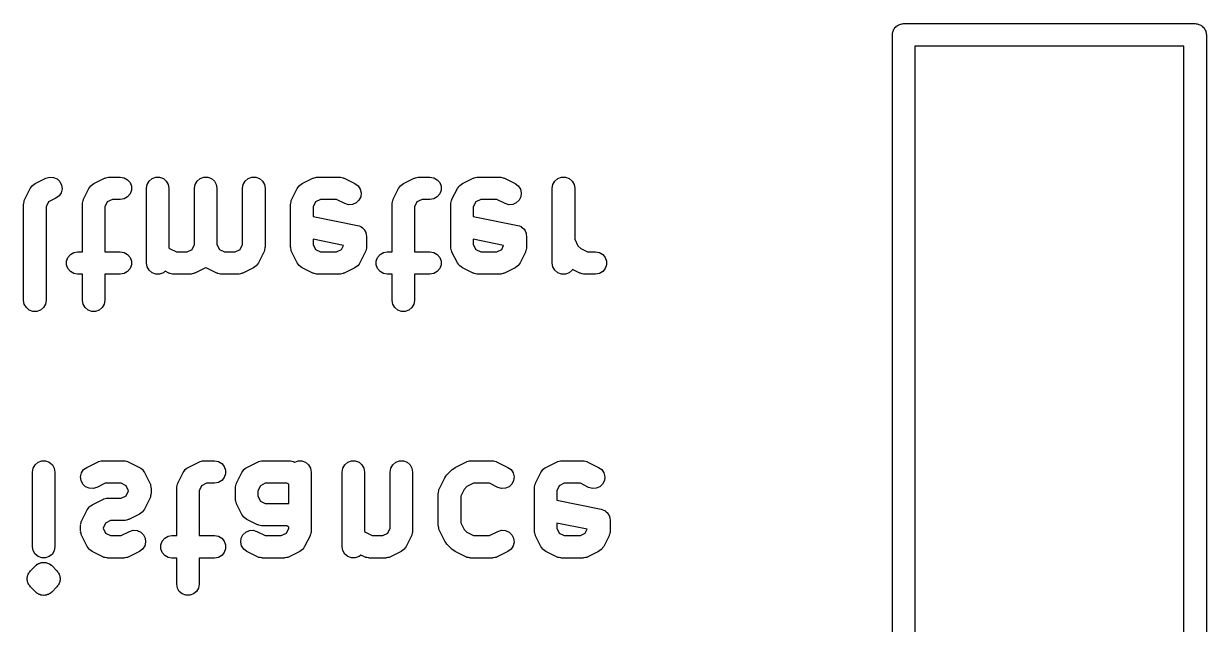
# Model space of a CAD drawing. Extents: x 91.3 to 189.8, y -113.5 to -60.4.
# Drawn here: x 178.32 to 188.87, y -73.95 to -68.59 of the extents above; entities that cross this region are included whole.
import ezdxf

# ---------------------------------------------------------------- set-up
doc = ezdxf.new("R2010")
doc.units = 0
doc.header["$MEASUREMENT"] = 0
doc.layers.add('BLACK', color=7, linetype='CONTINUOUS')

msp = doc.modelspace()

# ---------------------------------------------------------------- linework, layer by layer
at = {"layer": 'Black'}
for p, q in [((186.072, -68.6726), (186.075, -68.6644)), ((186.075, -68.6644), (186.076, -68.6558)), ((186.076, -68.6558), (186.08, -68.6482)), ((186.08, -68.6482), (186.083, -68.64)), ((186.083, -68.64), (186.089, -68.6333)), ((186.089, -68.6333), (186.093, -68.6257)), ((186.093, -68.6257), (186.1, -68.6201)), ((186.1, -68.6201), (186.106, -68.6134)), ((186.106, -68.6134), (186.113, -68.609)), ((186.113, -68.609), (186.12, -68.6034)), ((186.12, -68.6034), (186.128, -68.6004)), ((186.128, -68.6004), (186.136, -68.596)), ((186.136, -68.596), (186.144, -68.5945)), ((186.144, -68.5945), (186.153, -68.5915)), ((186.153, -68.5915), (186.161, -68.5915)), ((186.161, -68.5915), (186.17, -68.59)), ((186.17, -68.59), (188.77, -68.59)), ((188.77, -68.59), (188.779, -68.5915)), ((188.779, -68.5915), (188.787, -68.5915)), ((188.787, -68.5915), (188.796, -68.5945)), ((188.796, -68.5945), (188.804, -68.596)), ((188.804, -68.596), (188.812, -68.6004)), ((188.812, -68.6004), (188.82, -68.6034)), ((188.82, -68.6034), (188.827, -68.609)), ((188.827, -68.609), (188.834, -68.6134)), ((188.834, -68.6134), (188.84, -68.6201)), ((188.84, -68.6201), (188.847, -68.6257)), ((188.847, -68.6257), (188.851, -68.6333)), ((188.851, -68.6333), (188.857, -68.64)), ((188.857, -68.64), (188.86, -68.6482)), ((188.86, -68.6482), (188.864, -68.6558)), ((188.864, -68.6558), (188.865, -68.6644)), ((188.865, -68.6644), (188.868, -68.6726)), ((186.07, -68.69), (186.072, -68.6814)), ((186.07, -104.8), (186.07, -68.69)), ((186.072, -68.6814), (186.072, -68.6726)), ((188.868, -68.6726), (188.868, -68.6814)), ((188.868, -68.6814), (188.87, -68.69)), ((188.87, -68.69), (188.87, -83.6186)), ((188.67, -68.79), (186.27, -68.79)), ((186.27, -68.79), (186.27, -104.7)), ((188.67, -83.66), (188.67, -68.79)), ((178.389, -70.0487), (178.397, -70.0365)), ((178.397, -70.0365), (178.4, -70.0348)), ((178.4, -70.0348), (178.401, -70.0326)), ((178.401, -70.0326), (178.413, -70.0245)), ((178.413, -70.0245), (178.425, -70.0158)), ((178.425, -70.0158), (178.521, -69.9682)), ((178.521, -69.9682), (178.554, -69.9583)), ((178.554, -69.9583), (178.588, -69.9604)), ((178.588, -69.9604), (178.62, -69.9742)), ((178.62, -69.9742), (178.646, -69.998)), ((178.646, -69.998), (178.661, -70.0291)), ((178.661, -70.0291), (178.665, -70.0636)), ((178.913, -70.0487), (178.921, -70.0365)), ((178.921, -70.0365), (178.923, -70.0348)), ((178.923, -70.0348), (178.925, -70.0326)), ((178.925, -70.0326), (178.937, -70.0245)), ((178.937, -70.0245), (178.949, -70.0158)), ((178.949, -70.0158), (179.044, -69.9682)), ((179.044, -69.9682), (179.05, -69.9665)), ((179.05, -69.9665), (179.055, -69.9637)), ((179.055, -69.9637), (179.066, -69.9616)), ((179.066, -69.9616), (179.078, -69.9583)), ((179.078, -69.9583), (179.083, -69.9586)), ((179.083, -69.9586), (179.089, -69.9576)), ((179.089, -69.9576), (179.184, -69.9576)), ((179.184, -69.9576), (179.218, -69.9637)), ((179.218, -69.9637), (179.249, -69.981)), ((179.249, -69.981), (179.271, -70.0076)), ((179.271, -70.0076), (179.283, -70.0403)), ((179.418, -70.0576), (179.424, -70.0234)), ((179.424, -70.0234), (179.441, -69.9933)), ((179.441, -69.9933), (179.468, -69.971)), ((179.468, -69.971), (179.5, -69.9591)), ((179.5, -69.9591), (179.535, -69.9591)), ((179.535, -69.9591), (179.568, -69.971)), ((179.568, -69.971), (179.594, -69.9933)), ((179.594, -69.9933), (179.612, -70.0234)), ((179.612, -70.0234), (179.618, -70.0576)), ((179.846, -70.0576), (179.852, -70.0234)), ((179.852, -70.0234), (179.87, -69.9933)), ((179.87, -69.9933), (179.896, -69.971)), ((179.896, -69.971), (179.929, -69.9591)), ((179.929, -69.9591), (179.964, -69.9591)), ((179.964, -69.9591), (179.996, -69.971)), ((179.996, -69.971), (180.023, -69.9933)), ((180.023, -69.9933), (180.04, -70.0234)), ((180.04, -70.0234), (180.046, -70.0576)), ((180.275, -70.0576), (180.281, -70.0234)), ((180.281, -70.0234), (180.298, -69.9933)), ((180.298, -69.9933), (180.325, -69.971)), ((180.325, -69.971), (180.357, -69.9591)), ((180.357, -69.9591), (180.392, -69.9591)), ((180.392, -69.9591), (180.425, -69.971)), ((180.425, -69.971), (180.451, -69.9933)), ((180.451, -69.9933), (180.469, -70.0234)), ((180.469, -70.0234), (180.475, -70.0576)), ((180.77, -70.0487), (180.778, -70.0365)), ((180.778, -70.0365), (180.781, -70.0348)), ((180.781, -70.0348), (180.782, -70.0326)), ((180.782, -70.0326), (180.794, -70.0245)), ((180.794, -70.0245), (180.806, -70.0158)), ((180.806, -70.0158), (180.901, -69.9682)), ((180.901, -69.9682), (180.907, -69.9665)), ((180.907, -69.9665), (180.912, -69.9637)), ((180.912, -69.9637), (180.924, -69.9616)), ((180.924, -69.9616), (180.935, -69.9583)), ((180.935, -69.9583), (180.941, -69.9586)), ((180.941, -69.9586), (180.946, -69.9576)), ((180.946, -69.9576), (181.137, -69.9576)), ((181.137, -69.9576), (181.142, -69.9586)), ((181.142, -69.9586), (181.148, -69.9583)), ((181.148, -69.9583), (181.159, -69.9616)), ((181.159, -69.9616), (181.171, -69.9637)), ((181.171, -69.9637), (181.176, -69.9665)), ((181.176, -69.9665), (181.181, -69.9682)), ((181.181, -69.9682), (181.277, -70.0158)), ((181.277, -70.0158), (181.305, -70.0365)), ((181.305, -70.0365), (181.324, -70.0655)), ((181.675, -70.0487), (181.683, -70.0365)), ((181.683, -70.0365), (181.685, -70.0348)), ((181.685, -70.0348), (181.687, -70.0326)), ((181.687, -70.0326), (181.699, -70.0245)), ((181.699, -70.0245), (181.711, -70.0158)), ((181.711, -70.0158), (181.806, -69.9682)), ((181.806, -69.9682), (181.812, -69.9665)), ((181.812, -69.9665), (181.817, -69.9637)), ((181.817, -69.9637), (181.828, -69.9616)), ((181.828, -69.9616), (181.84, -69.9583)), ((181.84, -69.9583), (181.845, -69.9586)), ((181.845, -69.9586), (181.851, -69.9576)), ((181.851, -69.9576), (181.946, -69.9576)), ((181.946, -69.9576), (181.98, -69.9637)), ((181.98, -69.9637), (182.01, -69.981)), ((182.01, -69.981), (182.033, -70.0076)), ((182.033, -70.0076), (182.045, -70.0403)), ((182.199, -70.0487), (182.207, -70.0365)), ((182.207, -70.0365), (182.209, -70.0348)), ((182.209, -70.0348), (182.211, -70.0326)), ((182.211, -70.0326), (182.223, -70.0245)), ((182.223, -70.0245), (182.235, -70.0158)), ((182.235, -70.0158), (182.33, -69.9682)), ((182.33, -69.9682), (182.336, -69.9665)), ((182.336, -69.9665), (182.341, -69.9637)), ((182.341, -69.9637), (182.352, -69.9616)), ((182.352, -69.9616), (182.363, -69.9583)), ((182.363, -69.9583), (182.369, -69.9586)), ((182.369, -69.9586), (182.375, -69.9576)), ((182.375, -69.9576), (182.565, -69.9576)), ((182.565, -69.9576), (182.571, -69.9586)), ((182.571, -69.9586), (182.577, -69.9583)), ((182.577, -69.9583), (182.588, -69.9616)), ((182.588, -69.9616), (182.599, -69.9637)), ((182.599, -69.9637), (182.604, -69.9665)), ((182.604, -69.9665), (182.61, -69.9682)), ((182.61, -69.9682), (182.705, -70.0158)), ((182.705, -70.0158), (182.733, -70.0365)), ((182.733, -70.0365), (182.752, -70.0655)), ((183.037, -70.0576), (183.043, -70.0234)), ((183.043, -70.0234), (183.06, -69.9933)), ((183.06, -69.9933), (183.087, -69.971)), ((183.087, -69.971), (183.119, -69.9591)), ((183.119, -69.9591), (183.154, -69.9591)), ((183.154, -69.9591), (183.187, -69.971)), ((183.187, -69.971), (183.213, -69.9933)), ((183.213, -69.9933), (183.231, -70.0234)), ((183.231, -70.0234), (183.237, -70.0576)), ((178.333, -70.1558), (178.381, -70.0605)), ((178.381, -70.0605), (178.389, -70.0487)), ((178.638, -70.1264), (178.61, -70.1471)), ((178.657, -70.0974), (178.638, -70.1264)), ((178.665, -70.0636), (178.657, -70.0974)), ((178.857, -70.1558), (178.904, -70.0605)), ((178.904, -70.0605), (178.913, -70.0487)), ((179.249, -70.1342), (179.218, -70.1516)), ((179.271, -70.1076), (179.249, -70.1342)), ((179.283, -70.075), (179.271, -70.1076)), ((179.283, -70.0403), (179.283, -70.075)), ((179.418, -70.7243), (179.418, -70.0576)), ((179.618, -70.0576), (179.618, -70.5876)), ((179.846, -70.5578), (179.846, -70.0576)), ((180.046, -70.0576), (180.046, -70.5578)), ((180.275, -70.5578), (180.275, -70.0576)), ((180.475, -70.0576), (180.475, -70.5814)), ((180.714, -70.1558), (180.762, -70.0605)), ((180.762, -70.0605), (180.77, -70.0487)), ((181.328, -70.1337), (181.312, -70.1648)), ((181.324, -70.0655), (181.332, -70.0992)), ((181.332, -70.0992), (181.328, -70.1337)), ((181.619, -70.1558), (181.666, -70.0605)), ((181.666, -70.0605), (181.675, -70.0487)), ((182.01, -70.1342), (181.98, -70.1516)), ((182.033, -70.1076), (182.01, -70.1342)), ((182.045, -70.075), (182.033, -70.1076)), ((182.045, -70.0403), (182.045, -70.075)), ((182.142, -70.1558), (182.19, -70.0605)), ((182.19, -70.0605), (182.199, -70.0487)), ((182.756, -70.1337), (182.741, -70.1648)), ((182.752, -70.0655), (182.76, -70.0992)), ((182.76, -70.0992), (182.756, -70.1337)), ((183.037, -70.7243), (183.037, -70.0576)), ((183.237, -70.0576), (183.237, -70.5102)), ((178.322, -70.2005), (178.323, -70.1948)), ((178.322, -71.0576), (178.322, -70.2005)), ((178.323, -70.189), (178.326, -70.1778)), ((178.323, -70.1948), (178.323, -70.189)), ((178.326, -70.1778), (178.328, -70.1663)), ((178.328, -70.1663), (178.331, -70.1613)), ((178.331, -70.1613), (178.333, -70.1558)), ((178.545, -70.1798), (178.522, -70.2241)), ((178.522, -70.2241), (178.522, -71.0576)), ((178.61, -70.1471), (178.545, -70.1798)), ((178.846, -70.2005), (178.847, -70.1948)), ((178.846, -70.6243), (178.846, -70.2005)), ((178.847, -70.189), (178.85, -70.1778)), ((178.847, -70.1948), (178.847, -70.189)), ((178.85, -70.1778), (178.852, -70.1663)), ((178.852, -70.1663), (178.855, -70.1613)), ((178.855, -70.1613), (178.857, -70.1558)), ((179.068, -70.1798), (179.046, -70.2241)), ((179.046, -70.2241), (179.046, -70.6243)), ((179.113, -70.1576), (179.068, -70.1798)), ((179.184, -70.1576), (179.113, -70.1576)), ((179.218, -70.1516), (179.184, -70.1576)), ((180.703, -70.2005), (180.704, -70.1948)), ((180.703, -70.5814), (180.703, -70.2005)), ((180.704, -70.189), (180.707, -70.1778)), ((180.704, -70.1948), (180.704, -70.189)), ((180.707, -70.1778), (180.709, -70.1663)), ((180.709, -70.1663), (180.712, -70.1613)), ((180.712, -70.1613), (180.714, -70.1558)), ((180.925, -70.1798), (180.903, -70.2241)), ((180.903, -70.2241), (180.903, -70.309)), ((180.97, -70.1576), (180.925, -70.1798)), ((181.113, -70.1576), (180.97, -70.1576)), ((181.187, -70.1947), (181.113, -70.1576)), ((181.22, -70.2046), (181.187, -70.1947)), ((181.255, -70.2025), (181.22, -70.2046)), ((181.287, -70.1887), (181.255, -70.2025)), ((181.312, -70.1648), (181.287, -70.1887)), ((181.608, -70.2005), (181.609, -70.1948)), ((181.608, -70.6243), (181.608, -70.2005)), ((181.609, -70.189), (181.612, -70.1778)), ((181.609, -70.1948), (181.609, -70.189)), ((181.612, -70.1778), (181.614, -70.1663)), ((181.614, -70.1663), (181.617, -70.1613)), ((181.617, -70.1613), (181.619, -70.1558)), ((181.83, -70.1798), (181.808, -70.2241)), ((181.808, -70.2241), (181.808, -70.6243)), ((181.875, -70.1576), (181.83, -70.1798)), ((181.946, -70.1576), (181.875, -70.1576)), ((181.98, -70.1516), (181.946, -70.1576)), ((182.132, -70.2005), (182.133, -70.1948)), ((182.132, -70.5814), (182.132, -70.2005)), ((182.133, -70.189), (182.136, -70.1778)), ((182.133, -70.1948), (182.133, -70.189)), ((182.136, -70.1778), (182.138, -70.1663)), ((182.138, -70.1663), (182.141, -70.1613)), ((182.141, -70.1613), (182.142, -70.1558)), ((182.354, -70.1798), (182.332, -70.2241)), ((182.332, -70.2241), (182.332, -70.309)), ((182.398, -70.1576), (182.354, -70.1798)), ((182.542, -70.1576), (182.398, -70.1576)), ((182.616, -70.1947), (182.542, -70.1576)), ((182.649, -70.2046), (182.616, -70.1947)), ((182.684, -70.2025), (182.649, -70.2046)), ((182.716, -70.1887), (182.684, -70.2025)), ((182.741, -70.1648), (182.716, -70.1887)), ((180.903, -70.309), (181.299, -70.3881)), ((182.332, -70.309), (182.728, -70.3881)), ((181.299, -70.3881), (181.314, -70.394)), ((181.314, -70.394), (181.33, -70.3996)), ((181.33, -70.3996), (181.33, -70.4003)), ((181.33, -70.4003), (181.331, -70.4008)), ((181.331, -70.4008), (181.344, -70.4115)), ((181.344, -70.4115), (181.356, -70.4219)), ((181.356, -70.4219), (181.357, -70.4229)), ((181.357, -70.4229), (181.358, -70.4237)), ((181.358, -70.4237), (181.365, -70.4379)), ((181.365, -70.4379), (181.373, -70.452)), ((181.373, -70.452), (181.374, -70.4531)), ((181.374, -70.4531), (181.374, -70.4541)), ((181.374, -70.4541), (181.377, -70.4702)), ((182.728, -70.3881), (182.743, -70.394)), ((182.743, -70.394), (182.758, -70.3996)), ((182.758, -70.3996), (182.759, -70.4003)), ((182.759, -70.4003), (182.76, -70.4008)), ((182.76, -70.4008), (182.772, -70.4115)), ((182.772, -70.4115), (182.785, -70.4219)), ((182.785, -70.4219), (182.785, -70.4229)), ((182.785, -70.4229), (182.786, -70.4237)), ((182.786, -70.4237), (182.794, -70.4379)), ((182.794, -70.4379), (182.802, -70.452)), ((182.802, -70.452), (182.802, -70.4531)), ((182.802, -70.4531), (182.803, -70.4541)), ((182.803, -70.4541), (182.805, -70.4702)), ((179.824, -70.6021), (179.846, -70.5578)), ((180.046, -70.5578), (180.068, -70.6021)), ((180.253, -70.6021), (180.275, -70.5578)), ((181.175, -70.5672), (180.903, -70.5129)), ((180.903, -70.5129), (180.903, -70.5578)), ((180.903, -70.5578), (180.925, -70.6021)), ((181.377, -70.4702), (181.38, -70.4862)), ((181.38, -70.4862), (181.38, -70.5814)), ((182.603, -70.5672), (182.332, -70.5129)), ((182.332, -70.5129), (182.332, -70.5578)), ((182.332, -70.5578), (182.354, -70.6021)), ((182.805, -70.4702), (182.808, -70.4862)), ((182.808, -70.4862), (182.808, -70.5814)), ((183.237, -70.5102), (183.266, -70.5698)), ((178.717, -70.6743), (178.739, -70.6477)), ((178.739, -70.6477), (178.769, -70.6303)), ((178.769, -70.6303), (178.803, -70.6243)), ((178.803, -70.6243), (178.846, -70.6243)), ((179.046, -70.6243), (179.184, -70.6243)), ((179.184, -70.6243), (179.218, -70.6303)), ((179.218, -70.6303), (179.249, -70.6477)), ((179.249, -70.6477), (179.271, -70.6743)), ((179.618, -70.5876), (179.624, -70.5945)), ((179.624, -70.5945), (179.684, -70.6243)), ((179.684, -70.6243), (179.78, -70.6243)), ((179.78, -70.6243), (179.824, -70.6021)), ((180.068, -70.6021), (180.113, -70.6243)), ((180.113, -70.6243), (180.208, -70.6243)), ((180.208, -70.6243), (180.253, -70.6021)), ((180.464, -70.6262), (180.417, -70.7214)), ((180.466, -70.6206), (180.464, -70.6262)), ((180.469, -70.6156), (180.466, -70.6206)), ((180.471, -70.6041), (180.469, -70.6156)), ((180.474, -70.5929), (180.471, -70.6041)), ((180.475, -70.5814), (180.474, -70.5871)), ((180.474, -70.5871), (180.474, -70.5929)), ((180.704, -70.5871), (180.703, -70.5814)), ((180.704, -70.5929), (180.704, -70.5871)), ((180.707, -70.6041), (180.704, -70.5929)), ((180.709, -70.6156), (180.707, -70.6041)), ((180.712, -70.6206), (180.709, -70.6156)), ((180.714, -70.6261), (180.712, -70.6206)), ((180.762, -70.7214), (180.714, -70.6261)), ((180.925, -70.6021), (180.97, -70.6243)), ((180.97, -70.6243), (181.113, -70.6243)), ((181.113, -70.6243), (181.157, -70.6021)), ((181.157, -70.6021), (181.175, -70.5672)), ((181.369, -70.6262), (181.321, -70.7214)), ((181.371, -70.6206), (181.369, -70.6262)), ((181.373, -70.6156), (181.371, -70.6206)), ((181.376, -70.6041), (181.373, -70.6156)), ((181.379, -70.5929), (181.376, -70.6041)), ((181.38, -70.5814), (181.379, -70.5871)), ((181.379, -70.5871), (181.379, -70.5929)), ((181.479, -70.6743), (181.501, -70.6477)), ((181.501, -70.6477), (181.531, -70.6303)), ((181.531, -70.6303), (181.565, -70.6243)), ((181.565, -70.6243), (181.608, -70.6243)), ((181.808, -70.6243), (181.946, -70.6243)), ((181.946, -70.6243), (181.98, -70.6303)), ((181.98, -70.6303), (182.01, -70.6477)), ((182.01, -70.6477), (182.033, -70.6743)), ((182.133, -70.5871), (182.132, -70.5814)), ((182.133, -70.5929), (182.133, -70.5871)), ((182.136, -70.6041), (182.133, -70.5929)), ((182.138, -70.6156), (182.136, -70.6041)), ((182.141, -70.6206), (182.138, -70.6156)), ((182.142, -70.6261), (182.141, -70.6206)), ((182.19, -70.7214), (182.142, -70.6261)), ((182.354, -70.6021), (182.398, -70.6243)), ((182.398, -70.6243), (182.542, -70.6243)), ((182.542, -70.6243), (182.586, -70.6021)), ((182.586, -70.6021), (182.603, -70.5672)), ((182.798, -70.6262), (182.75, -70.7214)), ((182.799, -70.6206), (182.798, -70.6262)), ((182.802, -70.6156), (182.799, -70.6206)), ((182.804, -70.6041), (182.802, -70.6156)), ((182.807, -70.5929), (182.804, -70.6041)), ((182.808, -70.5814), (182.807, -70.5871)), ((182.807, -70.5871), (182.807, -70.5929)), ((183.266, -70.5698), (183.291, -70.5945)), ((183.291, -70.5945), (183.351, -70.6243)), ((183.351, -70.6243), (183.422, -70.6243)), ((183.422, -70.6243), (183.457, -70.6303)), ((183.457, -70.6303), (183.487, -70.6477)), ((183.487, -70.6477), (183.509, -70.6743)), ((178.705, -70.7069), (178.717, -70.6743)), ((178.705, -70.7417), (178.705, -70.7069)), ((178.717, -70.7743), (178.705, -70.7417)), ((178.739, -70.8009), (178.717, -70.7743)), ((179.271, -70.7743), (179.249, -70.8009)), ((179.271, -70.6743), (179.283, -70.7069)), ((179.283, -70.7417), (179.271, -70.7743)), ((179.283, -70.7069), (179.283, -70.7417)), ((179.424, -70.7585), (179.418, -70.7243)), ((179.441, -70.7886), (179.424, -70.7585)), ((179.943, -70.7661), (179.848, -70.8137)), ((179.946, -70.764), (179.943, -70.7661)), ((179.949, -70.7661), (179.946, -70.764)), ((180.044, -70.8137), (179.949, -70.7661)), ((180.372, -70.7661), (180.277, -70.8137)), ((180.384, -70.7574), (180.372, -70.7661)), ((180.396, -70.7493), (180.384, -70.7574)), ((180.398, -70.7471), (180.396, -70.7493)), ((180.4, -70.7454), (180.398, -70.7471)), ((180.408, -70.7332), (180.4, -70.7454)), ((180.417, -70.7214), (180.408, -70.7332)), ((180.77, -70.7332), (180.762, -70.7214)), ((180.778, -70.7454), (180.77, -70.7332)), ((180.781, -70.7471), (180.778, -70.7454)), ((180.782, -70.7493), (180.781, -70.7471)), ((180.794, -70.7574), (180.782, -70.7493)), ((180.806, -70.7661), (180.794, -70.7574)), ((180.901, -70.8137), (180.806, -70.7661)), ((181.277, -70.7661), (181.181, -70.8137)), ((181.288, -70.7574), (181.277, -70.7661)), ((181.301, -70.7493), (181.288, -70.7574)), ((181.302, -70.7471), (181.301, -70.7493)), ((181.305, -70.7454), (181.302, -70.7471)), ((181.313, -70.7332), (181.305, -70.7454)), ((181.321, -70.7214), (181.313, -70.7332)), ((181.467, -70.7069), (181.479, -70.6743)), ((181.467, -70.7417), (181.467, -70.7069)), ((181.479, -70.7743), (181.467, -70.7417)), ((181.501, -70.8009), (181.479, -70.7743)), ((182.033, -70.7743), (182.01, -70.8009)), ((182.033, -70.6743), (182.045, -70.7069)), ((182.045, -70.7417), (182.033, -70.7743)), ((182.045, -70.7069), (182.045, -70.7417)), ((182.199, -70.7332), (182.19, -70.7214)), ((182.207, -70.7454), (182.199, -70.7332)), ((182.209, -70.7471), (182.207, -70.7454)), ((182.211, -70.7493), (182.209, -70.7471)), ((182.223, -70.7574), (182.211, -70.7493)), ((182.235, -70.7661), (182.223, -70.7574)), ((182.33, -70.8137), (182.235, -70.7661)), ((182.705, -70.7661), (182.61, -70.8137)), ((182.717, -70.7574), (182.705, -70.7661)), ((182.729, -70.7493), (182.717, -70.7574)), ((182.731, -70.7471), (182.729, -70.7493)), ((182.733, -70.7454), (182.731, -70.7471)), ((182.741, -70.7332), (182.733, -70.7454)), ((182.75, -70.7214), (182.741, -70.7332)), ((183.043, -70.7585), (183.037, -70.7243)), ((183.06, -70.7886), (183.043, -70.7585)), ((183.509, -70.7743), (183.487, -70.8009)), ((183.509, -70.6743), (183.521, -70.7069)), ((183.521, -70.7417), (183.509, -70.7743)), ((183.521, -70.7069), (183.521, -70.7417)), ((178.769, -70.8183), (178.739, -70.8009)), ((178.803, -70.8243), (178.769, -70.8183)), ((178.846, -70.8243), (178.803, -70.8243)), ((178.846, -71.0576), (178.846, -70.8243)), ((179.184, -70.8243), (179.046, -70.8243)), ((179.046, -70.8243), (179.046, -71.0576)), ((179.218, -70.8183), (179.184, -70.8243)), ((179.249, -70.8009), (179.218, -70.8183)), ((179.468, -70.8109), (179.441, -70.7886)), ((179.5, -70.8228), (179.468, -70.8109)), ((179.535, -70.8228), (179.5, -70.8228)), ((179.568, -70.8109), (179.535, -70.8228)), ((179.583, -70.7976), (179.568, -70.8109)), ((179.616, -70.8137), (179.583, -70.7976)), ((179.621, -70.8154), (179.616, -70.8137)), ((179.626, -70.8183), (179.621, -70.8154)), ((179.638, -70.8203), (179.626, -70.8183)), ((179.649, -70.8236), (179.638, -70.8203)), ((179.655, -70.8233), (179.649, -70.8236)), ((179.66, -70.8243), (179.655, -70.8233)), ((179.803, -70.8243), (179.66, -70.8243)), ((179.809, -70.8233), (179.803, -70.8243)), ((179.815, -70.8236), (179.809, -70.8233)), ((179.826, -70.8203), (179.815, -70.8236)), ((179.838, -70.8183), (179.826, -70.8203)), ((179.843, -70.8154), (179.838, -70.8183)), ((179.848, -70.8137), (179.843, -70.8154)), ((180.05, -70.8154), (180.044, -70.8137)), ((180.055, -70.8183), (180.05, -70.8154)), ((180.066, -70.8203), (180.055, -70.8183)), ((180.078, -70.8236), (180.066, -70.8203)), ((180.083, -70.8233), (180.078, -70.8236)), ((180.089, -70.8243), (180.083, -70.8233)), ((180.232, -70.8243), (180.089, -70.8243)), ((180.238, -70.8233), (180.232, -70.8243)), ((180.243, -70.8236), (180.238, -70.8233)), ((180.255, -70.8203), (180.243, -70.8236)), ((180.266, -70.8183), (180.255, -70.8203)), ((180.271, -70.8154), (180.266, -70.8183)), ((180.277, -70.8137), (180.271, -70.8154)), ((180.907, -70.8154), (180.901, -70.8137)), ((180.912, -70.8183), (180.907, -70.8154)), ((180.924, -70.8203), (180.912, -70.8183)), ((180.935, -70.8236), (180.924, -70.8203)), ((180.941, -70.8233), (180.935, -70.8236)), ((180.946, -70.8243), (180.941, -70.8233)), ((181.137, -70.8243), (180.946, -70.8243)), ((181.142, -70.8233), (181.137, -70.8243)), ((181.148, -70.8236), (181.142, -70.8233)), ((181.159, -70.8203), (181.148, -70.8236)), ((181.171, -70.8183), (181.159, -70.8203)), ((181.176, -70.8154), (181.171, -70.8183)), ((181.181, -70.8137), (181.176, -70.8154)), ((181.531, -70.8183), (181.501, -70.8009)), ((181.565, -70.8243), (181.531, -70.8183)), ((181.608, -70.8243), (181.565, -70.8243)), ((181.608, -71.0576), (181.608, -70.8243)), ((181.946, -70.8243), (181.808, -70.8243)), ((181.808, -70.8243), (181.808, -71.0576)), ((181.98, -70.8183), (181.946, -70.8243)), ((182.01, -70.8009), (181.98, -70.8183)), ((182.336, -70.8154), (182.33, -70.8137)), ((182.341, -70.8183), (182.336, -70.8154)), ((182.352, -70.8203), (182.341, -70.8183)), ((182.363, -70.8236), (182.352, -70.8203)), ((182.369, -70.8233), (182.363, -70.8236)), ((182.375, -70.8243), (182.369, -70.8233)), ((182.565, -70.8243), (182.375, -70.8243)), ((182.571, -70.8233), (182.565, -70.8243)), ((182.577, -70.8236), (182.571, -70.8233)), ((182.588, -70.8203), (182.577, -70.8236)), ((182.599, -70.8183), (182.588, -70.8203)), ((182.604, -70.8154), (182.599, -70.8183)), ((182.61, -70.8137), (182.604, -70.8154)), ((183.087, -70.8109), (183.06, -70.7886)), ((183.119, -70.8228), (183.087, -70.8109)), ((183.154, -70.8228), (183.119, -70.8228)), ((183.187, -70.8109), (183.154, -70.8228)), ((183.213, -70.7886), (183.187, -70.8109)), ((183.217, -70.7813), (183.213, -70.7886)), ((183.282, -70.8137), (183.217, -70.7813)), ((183.288, -70.8154), (183.282, -70.8137)), ((183.293, -70.8183), (183.288, -70.8154)), ((183.304, -70.8203), (183.293, -70.8183)), ((183.316, -70.8236), (183.304, -70.8203)), ((183.321, -70.8233), (183.316, -70.8236)), ((183.327, -70.8243), (183.321, -70.8233)), ((183.422, -70.8243), (183.327, -70.8243)), ((183.457, -70.8183), (183.422, -70.8243)), ((183.487, -70.8009), (183.457, -70.8183)), ((178.328, -71.0918), (178.322, -71.0576)), ((178.346, -71.1219), (178.328, -71.0918)), ((178.516, -71.0918), (178.499, -71.1219)), ((178.522, -71.0576), (178.516, -71.0918)), ((178.852, -71.0918), (178.846, -71.0576)), ((178.87, -71.1219), (178.852, -71.0918)), ((179.04, -71.0918), (179.023, -71.1219)), ((179.046, -71.0576), (179.04, -71.0918)), ((181.614, -71.0918), (181.608, -71.0576)), ((181.631, -71.1219), (181.614, -71.0918)), ((181.802, -71.0918), (181.785, -71.1219)), ((181.808, -71.0576), (181.802, -71.0918)), ((178.372, -71.1442), (178.346, -71.1219)), ((178.405, -71.1561), (178.372, -71.1442)), ((178.44, -71.1561), (178.405, -71.1561)), ((178.472, -71.1442), (178.44, -71.1561)), ((178.499, -71.1219), (178.472, -71.1442)), ((178.896, -71.1442), (178.87, -71.1219)), ((178.929, -71.1561), (178.896, -71.1442)), ((178.964, -71.1561), (178.929, -71.1561)), ((178.996, -71.1442), (178.964, -71.1561)), ((179.023, -71.1219), (178.996, -71.1442)), ((181.658, -71.1442), (181.631, -71.1219)), ((181.691, -71.1561), (181.658, -71.1442)), ((181.725, -71.1561), (181.691, -71.1561)), ((181.758, -71.1442), (181.725, -71.1561)), ((181.785, -71.1219), (181.758, -71.1442)), ((178.401, -72.5876), (178.407, -72.5534)), ((178.407, -72.5534), (178.424, -72.5233)), ((178.424, -72.5233), (178.451, -72.501)), ((178.451, -72.501), (178.484, -72.4891)), ((178.484, -72.4891), (178.518, -72.4891)), ((178.518, -72.4891), (178.551, -72.501)), ((178.551, -72.501), (178.578, -72.5233)), ((178.578, -72.5233), (178.595, -72.5534)), ((178.595, -72.5534), (178.601, -72.5876)), ((178.838, -72.5955), (178.857, -72.5665)), ((178.857, -72.5665), (178.885, -72.5458)), ((178.885, -72.5458), (178.98, -72.4982)), ((178.98, -72.4982), (178.986, -72.4965)), ((178.986, -72.4965), (178.991, -72.4937)), ((178.991, -72.4937), (179.002, -72.4916)), ((179.002, -72.4916), (179.013, -72.4883)), ((179.013, -72.4883), (179.019, -72.4886)), ((179.019, -72.4886), (179.025, -72.4876)), ((179.025, -72.4876), (179.215, -72.4876)), ((179.215, -72.4876), (179.221, -72.4886)), ((179.221, -72.4886), (179.227, -72.4883)), ((179.227, -72.4883), (179.238, -72.4916)), ((179.238, -72.4916), (179.249, -72.4937)), ((179.249, -72.4937), (179.254, -72.4965)), ((179.254, -72.4965), (179.26, -72.4982)), ((179.26, -72.4982), (179.355, -72.5458)), ((179.355, -72.5458), (179.367, -72.5545)), ((179.367, -72.5545), (179.379, -72.5626)), ((179.379, -72.5626), (179.381, -72.5648)), ((179.381, -72.5648), (179.383, -72.5665)), ((179.383, -72.5665), (179.391, -72.5787)), ((179.754, -72.5787), (179.762, -72.5665)), ((179.762, -72.5665), (179.764, -72.5648)), ((179.764, -72.5648), (179.766, -72.5626)), ((179.766, -72.5626), (179.778, -72.5545)), ((179.778, -72.5545), (179.79, -72.5458)), ((179.79, -72.5458), (179.885, -72.4982)), ((179.885, -72.4982), (179.89, -72.4965)), ((179.89, -72.4965), (179.895, -72.4937)), ((179.895, -72.4937), (179.907, -72.4916)), ((179.907, -72.4916), (179.918, -72.4883)), ((179.918, -72.4883), (179.924, -72.4886)), ((179.924, -72.4886), (179.93, -72.4876)), ((179.93, -72.4876), (180.025, -72.4876)), ((180.025, -72.4876), (180.059, -72.4937)), ((180.059, -72.4937), (180.089, -72.511)), ((180.089, -72.511), (180.111, -72.5376)), ((180.111, -72.5376), (180.123, -72.5703)), ((180.277, -72.5787), (180.285, -72.5665)), ((180.285, -72.5665), (180.288, -72.5648)), ((180.288, -72.5648), (180.289, -72.5626)), ((180.289, -72.5626), (180.302, -72.5545)), ((180.302, -72.5545), (180.313, -72.5458)), ((180.313, -72.5458), (180.409, -72.4982)), ((180.409, -72.4982), (180.414, -72.4965)), ((180.414, -72.4965), (180.419, -72.4937)), ((180.419, -72.4937), (180.431, -72.4916)), ((180.431, -72.4916), (180.442, -72.4883)), ((180.442, -72.4883), (180.448, -72.4886)), ((180.448, -72.4886), (180.453, -72.4876)), ((180.453, -72.4876), (180.691, -72.4876)), ((180.691, -72.4876), (180.697, -72.4886)), ((180.697, -72.4886), (180.703, -72.4883)), ((180.703, -72.4883), (180.714, -72.4916)), ((180.714, -72.4916), (180.726, -72.4937)), ((180.726, -72.4937), (180.731, -72.4965)), ((180.731, -72.4965), (180.736, -72.4982)), ((180.736, -72.4982), (180.74, -72.4999)), ((180.74, -72.4999), (180.769, -72.4891)), ((180.769, -72.4891), (180.804, -72.4891)), ((180.804, -72.4891), (180.837, -72.501)), ((180.837, -72.501), (180.863, -72.5233)), ((180.863, -72.5233), (180.881, -72.5534)), ((180.881, -72.5534), (180.887, -72.5876)), ((181.163, -72.5876), (181.169, -72.5534)), ((181.169, -72.5534), (181.186, -72.5233)), ((181.186, -72.5233), (181.213, -72.501)), ((181.213, -72.501), (181.245, -72.4891)), ((181.245, -72.4891), (181.28, -72.4891)), ((181.28, -72.4891), (181.313, -72.501)), ((181.313, -72.501), (181.339, -72.5233)), ((181.339, -72.5233), (181.357, -72.5534)), ((181.357, -72.5534), (181.363, -72.5876)), ((181.591, -72.5876), (181.597, -72.5534)), ((181.597, -72.5534), (181.615, -72.5233)), ((181.615, -72.5233), (181.641, -72.501)), ((181.641, -72.501), (181.674, -72.4891)), ((181.674, -72.4891), (181.709, -72.4891)), ((181.709, -72.4891), (181.741, -72.501)), ((181.741, -72.501), (181.768, -72.5233)), ((181.768, -72.5233), (181.785, -72.5534)), ((181.785, -72.5534), (181.791, -72.5876)), ((182.097, -72.6121), (182.145, -72.5645)), ((182.145, -72.5645), (182.158, -72.5553)), ((182.158, -72.5553), (182.171, -72.5458)), ((182.171, -72.5458), (182.266, -72.4982)), ((182.266, -72.4982), (182.271, -72.4965)), ((182.271, -72.4965), (182.276, -72.4937)), ((182.276, -72.4937), (182.288, -72.4916)), ((182.288, -72.4916), (182.299, -72.4883)), ((182.299, -72.4883), (182.305, -72.4886)), ((182.305, -72.4886), (182.31, -72.4876)), ((182.31, -72.4876), (182.501, -72.4876)), ((182.501, -72.4876), (182.507, -72.4886)), ((182.507, -72.4886), (182.512, -72.4883)), ((182.512, -72.4883), (182.524, -72.4916)), ((182.524, -72.4916), (182.535, -72.4937)), ((182.535, -72.4937), (182.54, -72.4965)), ((182.54, -72.4965), (182.546, -72.4982)), ((182.546, -72.4982), (182.641, -72.5458)), ((182.641, -72.5458), (182.669, -72.5665)), ((182.669, -72.5665), (182.688, -72.5955)), ((182.944, -72.5787), (182.952, -72.5665)), ((182.952, -72.5665), (182.954, -72.5648)), ((182.954, -72.5648), (182.956, -72.5626)), ((182.956, -72.5626), (182.968, -72.5545)), ((182.968, -72.5545), (182.98, -72.5458)), ((182.98, -72.5458), (183.075, -72.4982)), ((183.075, -72.4982), (183.081, -72.4965)), ((183.081, -72.4965), (183.086, -72.4937)), ((183.086, -72.4937), (183.097, -72.4916)), ((183.097, -72.4916), (183.109, -72.4883)), ((183.109, -72.4883), (183.114, -72.4886)), ((183.114, -72.4886), (183.12, -72.4876)), ((183.12, -72.4876), (183.31, -72.4876)), ((183.31, -72.4876), (183.316, -72.4886)), ((183.316, -72.4886), (183.322, -72.4883)), ((183.322, -72.4883), (183.333, -72.4916)), ((183.333, -72.4916), (183.345, -72.4937)), ((183.345, -72.4937), (183.35, -72.4965)), ((183.35, -72.4965), (183.355, -72.4982)), ((183.355, -72.4982), (183.45, -72.5458)), ((183.45, -72.5458), (183.478, -72.5665)), ((183.478, -72.5665), (183.497, -72.5955)), ((178.401, -73.2543), (178.401, -72.5876)), ((178.601, -72.5876), (178.601, -73.2543)), ((178.83, -72.6292), (178.838, -72.5955)), ((178.834, -72.6637), (178.83, -72.6292)), ((178.849, -72.6948), (178.834, -72.6637)), ((179.391, -72.5787), (179.4, -72.5905)), ((179.4, -72.5905), (179.448, -72.6858)), ((179.697, -72.6858), (179.745, -72.5905)), ((179.745, -72.5905), (179.754, -72.5787)), ((180.089, -72.6642), (180.059, -72.6816)), ((180.111, -72.6376), (180.089, -72.6642)), ((180.123, -72.605), (180.111, -72.6376)), ((180.123, -72.5703), (180.123, -72.605)), ((180.221, -72.6858), (180.269, -72.5905)), ((180.269, -72.5905), (180.277, -72.5787)), ((180.887, -72.5876), (180.887, -73.1114)), ((181.163, -73.2543), (181.163, -72.5876)), ((181.363, -72.5876), (181.363, -73.1176)), ((181.591, -73.0878), (181.591, -72.5876)), ((181.791, -72.5876), (181.791, -73.1114)), ((182.031, -72.7334), (182.078, -72.6381)), ((182.078, -72.6381), (182.088, -72.6253)), ((182.088, -72.6253), (182.097, -72.6121)), ((182.692, -72.6637), (182.677, -72.6948)), ((182.688, -72.5955), (182.696, -72.6292)), ((182.696, -72.6292), (182.692, -72.6637)), ((182.888, -72.6858), (182.935, -72.5905)), ((182.935, -72.5905), (182.944, -72.5787)), ((183.502, -72.6637), (183.486, -72.6948)), ((183.497, -72.5955), (183.506, -72.6292)), ((183.506, -72.6292), (183.502, -72.6637)), ((178.874, -72.7187), (178.849, -72.6948)), ((178.906, -72.7325), (178.874, -72.7187)), ((178.941, -72.7346), (178.906, -72.7325)), ((178.974, -72.7247), (178.941, -72.7346)), ((179.048, -72.6876), (178.974, -72.7247)), ((179.192, -72.6876), (179.048, -72.6876)), ((179.236, -72.7098), (179.192, -72.6876)), ((179.258, -72.7541), (179.236, -72.7098)), ((179.236, -72.7988), (179.258, -72.7545)), ((179.258, -72.7545), (179.258, -72.7541)), ((179.448, -72.6858), (179.449, -72.6913)), ((179.449, -72.6913), (179.452, -72.6963)), ((179.452, -72.6963), (179.454, -72.7078)), ((179.454, -72.7078), (179.457, -72.719)), ((179.457, -72.719), (179.457, -72.7248)), ((179.457, -72.7248), (179.458, -72.7305)), ((179.458, -72.7781), (179.457, -72.7838)), ((179.458, -72.7305), (179.458, -72.7781)), ((179.687, -72.719), (179.691, -72.7078)), ((179.688, -72.7248), (179.687, -72.719)), ((179.687, -72.7305), (179.688, -72.7248)), ((179.687, -73.1543), (179.687, -72.7305)), ((179.691, -72.7078), (179.693, -72.6963)), ((179.693, -72.6963), (179.696, -72.6913)), ((179.696, -72.6913), (179.697, -72.6858)), ((179.909, -72.7098), (179.887, -72.7541)), ((179.887, -72.7541), (179.887, -73.1543)), ((179.953, -72.6876), (179.909, -72.7098)), ((180.025, -72.6876), (179.953, -72.6876)), ((180.059, -72.6816), (180.025, -72.6876)), ((180.21, -72.7305), (180.211, -72.7248)), ((180.21, -72.8257), (180.21, -72.7305)), ((180.211, -72.719), (180.214, -72.7078)), ((180.211, -72.7248), (180.211, -72.719)), ((180.214, -72.7078), (180.217, -72.6963)), ((180.217, -72.6963), (180.219, -72.6913)), ((180.219, -72.6913), (180.221, -72.6858)), ((180.433, -72.7098), (180.41, -72.7541)), ((180.41, -72.7541), (180.41, -72.8021)), ((180.477, -72.6876), (180.433, -72.7098)), ((180.668, -72.6876), (180.477, -72.6876)), ((180.687, -72.697), (180.668, -72.6876)), ((180.687, -72.8686), (180.687, -72.697)), ((182.02, -72.7781), (182.021, -72.7724)), ((182.02, -73.0638), (182.02, -72.7781)), ((182.021, -72.7667), (182.024, -72.7554)), ((182.021, -72.7724), (182.021, -72.7667)), ((182.024, -72.7554), (182.026, -72.7439)), ((182.026, -72.7439), (182.029, -72.7389)), ((182.029, -72.7389), (182.031, -72.7334)), ((182.25, -72.7421), (182.22, -72.8017)), ((182.274, -72.7174), (182.25, -72.7421)), ((182.334, -72.6876), (182.274, -72.7174)), ((182.477, -72.6876), (182.334, -72.6876)), ((182.551, -72.7247), (182.477, -72.6876)), ((182.585, -72.7346), (182.551, -72.7247)), ((182.619, -72.7325), (182.585, -72.7346)), ((182.651, -72.7187), (182.619, -72.7325)), ((182.677, -72.6948), (182.651, -72.7187)), ((182.877, -72.7305), (182.878, -72.7248)), ((182.877, -73.1114), (182.877, -72.7305)), ((182.878, -72.719), (182.881, -72.7078)), ((182.878, -72.7248), (182.878, -72.719)), ((182.881, -72.7078), (182.883, -72.6963)), ((182.883, -72.6963), (182.886, -72.6913)), ((182.886, -72.6913), (182.888, -72.6858)), ((183.099, -72.7098), (183.077, -72.7541)), ((183.077, -72.7541), (183.077, -72.839)), ((183.144, -72.6876), (183.099, -72.7098)), ((183.287, -72.6876), (183.144, -72.6876)), ((183.361, -72.7247), (183.287, -72.6876)), ((183.394, -72.7346), (183.361, -72.7247)), ((183.429, -72.7325), (183.394, -72.7346)), ((183.461, -72.7187), (183.429, -72.7325)), ((183.486, -72.6948), (183.461, -72.7187)), ((178.921, -72.8879), (178.932, -72.8791)), ((178.932, -72.8791), (179.028, -72.8315)), ((179.028, -72.8315), (179.033, -72.8299)), ((179.033, -72.8299), (179.038, -72.827)), ((179.038, -72.827), (179.05, -72.8249)), ((179.05, -72.8249), (179.061, -72.8216)), ((179.061, -72.8216), (179.067, -72.822)), ((179.067, -72.822), (179.072, -72.821)), ((179.072, -72.821), (179.192, -72.821)), ((179.192, -72.821), (179.236, -72.7988)), ((179.448, -72.8228), (179.4, -72.9181)), ((179.449, -72.8173), (179.448, -72.8228)), ((179.452, -72.8123), (179.449, -72.8173)), ((179.454, -72.8008), (179.452, -72.8123)), ((179.457, -72.7895), (179.454, -72.8008)), ((179.457, -72.7838), (179.457, -72.7895)), ((180.211, -72.8314), (180.21, -72.8257)), ((180.211, -72.8371), (180.211, -72.8314)), ((180.214, -72.8484), (180.211, -72.8371)), ((180.217, -72.8599), (180.214, -72.8484)), ((180.219, -72.8649), (180.217, -72.8599)), ((180.221, -72.8704), (180.219, -72.8649)), ((180.269, -72.9657), (180.221, -72.8704)), ((180.41, -72.8021), (180.433, -72.8464)), ((180.433, -72.8464), (180.477, -72.8686)), ((180.477, -72.8686), (180.687, -72.8686)), ((182.22, -72.8017), (182.22, -73.0402)), ((183.077, -72.839), (183.473, -72.9181)), ((178.84, -73.0191), (178.888, -72.9239)), ((178.888, -72.9239), (178.896, -72.9121)), ((178.896, -72.9121), (178.905, -72.8998)), ((178.905, -72.8998), (178.907, -72.8982)), ((178.907, -72.8982), (178.908, -72.896)), ((178.908, -72.896), (178.921, -72.8879)), ((179.355, -72.9628), (179.26, -73.0104)), ((179.367, -72.954), (179.355, -72.9628)), ((179.379, -72.9459), (179.367, -72.954)), ((179.381, -72.9437), (179.379, -72.9459)), ((179.383, -72.9421), (179.381, -72.9437)), ((179.391, -72.9298), (179.383, -72.9421)), ((179.4, -72.9181), (179.391, -72.9298)), ((180.277, -72.9775), (180.269, -72.9657)), ((180.285, -72.9897), (180.277, -72.9775)), ((180.288, -72.9913), (180.285, -72.9897)), ((180.289, -72.9936), (180.288, -72.9913)), ((183.473, -72.9181), (183.488, -72.924)), ((183.488, -72.924), (183.503, -72.9296)), ((183.503, -72.9296), (183.504, -72.9303)), ((183.504, -72.9303), (183.505, -72.9308)), ((183.505, -72.9308), (183.517, -72.9415)), ((183.517, -72.9415), (183.53, -72.9519)), ((183.53, -72.9519), (183.531, -72.9529)), ((183.531, -72.9529), (183.531, -72.9537)), ((183.531, -72.9537), (183.539, -72.9679)), ((183.539, -72.9679), (183.547, -72.982)), ((183.547, -72.982), (183.548, -72.9831)), ((183.548, -72.9831), (183.548, -72.9841)), ((183.548, -72.9841), (183.551, -73.0002)), ((178.83, -73.0524), (178.834, -73.0411)), ((178.831, -73.0581), (178.83, -73.0524)), ((178.83, -73.0638), (178.831, -73.0581)), ((178.83, -73.1114), (178.83, -73.0638)), ((178.834, -73.0411), (178.836, -73.0296)), ((178.836, -73.0296), (178.838, -73.0246)), ((178.838, -73.0246), (178.84, -73.0191)), ((179.052, -73.0431), (179.03, -73.0874)), ((179.03, -73.0874), (179.03, -73.0878)), ((179.03, -73.0878), (179.052, -73.1321)), ((179.096, -73.021), (179.052, -73.0431)), ((179.215, -73.021), (179.096, -73.021)), ((179.221, -73.02), (179.215, -73.021)), ((179.227, -73.0203), (179.221, -73.02)), ((179.238, -73.017), (179.227, -73.0203)), ((179.249, -73.0149), (179.238, -73.017)), ((179.254, -73.012), (179.249, -73.0149)), ((179.26, -73.0104), (179.254, -73.012)), ((180.302, -73.0016), (180.289, -72.9936)), ((180.313, -73.0104), (180.302, -73.0016)), ((180.409, -73.058), (180.313, -73.0104)), ((180.414, -73.0597), (180.409, -73.058)), ((180.419, -73.0625), (180.414, -73.0597)), ((180.431, -73.0646), (180.419, -73.0625)), ((180.442, -73.0679), (180.431, -73.0646)), ((180.448, -73.0676), (180.442, -73.0679)), ((180.453, -73.0686), (180.448, -73.0676)), ((180.668, -73.0686), (180.453, -73.0686)), ((180.665, -73.1321), (180.687, -73.0878)), ((180.687, -73.078), (180.668, -73.0686)), ((180.687, -73.0878), (180.687, -73.078)), ((181.569, -73.1321), (181.591, -73.0878)), ((182.021, -73.0695), (182.02, -73.0638)), ((182.021, -73.0752), (182.021, -73.0695)), ((182.024, -73.0865), (182.021, -73.0752)), ((182.026, -73.098), (182.024, -73.0865)), ((182.22, -73.0402), (182.25, -73.0998)), ((183.349, -73.0972), (183.077, -73.0429)), ((183.077, -73.0429), (183.077, -73.0878)), ((183.077, -73.0878), (183.099, -73.1321)), ((183.331, -73.1321), (183.349, -73.0972)), ((183.551, -73.0002), (183.553, -73.0162)), ((183.553, -73.0162), (183.553, -73.1114)), ((178.831, -73.1171), (178.83, -73.1114)), ((178.83, -73.1229), (178.831, -73.1171)), ((178.834, -73.1341), (178.83, -73.1229)), ((178.836, -73.1456), (178.834, -73.1341)), ((178.838, -73.1506), (178.836, -73.1456)), ((178.84, -73.1561), (178.838, -73.1506)), ((178.888, -73.2514), (178.84, -73.1561)), ((179.052, -73.1321), (179.096, -73.1543)), ((179.096, -73.1543), (179.192, -73.1543)), ((179.192, -73.1543), (179.266, -73.1172)), ((179.266, -73.1172), (179.299, -73.1073)), ((179.299, -73.1073), (179.334, -73.1094)), ((179.334, -73.1094), (179.366, -73.1232)), ((179.366, -73.1232), (179.391, -73.1471)), ((179.391, -73.1471), (179.406, -73.1782)), ((179.406, -73.1782), (179.41, -73.2127)), ((179.557, -73.2043), (179.58, -73.1777)), ((179.58, -73.1777), (179.61, -73.1603)), ((179.61, -73.1603), (179.644, -73.1543)), ((179.644, -73.1543), (179.687, -73.1543)), ((179.887, -73.1543), (180.025, -73.1543)), ((180.025, -73.1543), (180.059, -73.1603)), ((180.059, -73.1603), (180.089, -73.1777)), ((180.089, -73.1777), (180.111, -73.2043)), ((180.258, -73.2127), (180.262, -73.1782)), ((180.262, -73.1782), (180.278, -73.1471)), ((180.278, -73.1471), (180.303, -73.1232)), ((180.303, -73.1232), (180.335, -73.1094)), ((180.335, -73.1094), (180.37, -73.1073)), ((180.37, -73.1073), (180.403, -73.1172)), ((180.403, -73.1172), (180.477, -73.1543)), ((180.477, -73.1543), (180.62, -73.1543)), ((180.62, -73.1543), (180.665, -73.1321)), ((180.876, -73.1562), (180.828, -73.2514)), ((180.878, -73.1506), (180.876, -73.1562)), ((180.881, -73.1456), (180.878, -73.1506)), ((180.883, -73.1341), (180.881, -73.1456)), ((180.886, -73.1229), (180.883, -73.1341)), ((180.887, -73.1114), (180.886, -73.1171)), ((180.886, -73.1171), (180.886, -73.1229)), ((181.363, -73.1176), (181.37, -73.1245)), ((181.37, -73.1245), (181.429, -73.1543)), ((181.429, -73.1543), (181.525, -73.1543)), ((181.525, -73.1543), (181.569, -73.1321)), ((181.781, -73.1562), (181.733, -73.2514)), ((181.783, -73.1506), (181.781, -73.1562)), ((181.785, -73.1456), (181.783, -73.1506)), ((181.787, -73.1341), (181.785, -73.1456)), ((181.791, -73.1229), (181.787, -73.1341)), ((181.791, -73.1114), (181.79, -73.1171)), ((181.79, -73.1171), (181.791, -73.1229)), ((182.029, -73.103), (182.026, -73.098)), ((182.031, -73.1085), (182.029, -73.103)), ((182.078, -73.2038), (182.031, -73.1085)), ((182.25, -73.0998), (182.274, -73.1245)), ((182.274, -73.1245), (182.334, -73.1543)), ((182.334, -73.1543), (182.477, -73.1543)), ((182.477, -73.1543), (182.551, -73.1172)), ((182.551, -73.1172), (182.585, -73.1073)), ((182.585, -73.1073), (182.619, -73.1094)), ((182.619, -73.1094), (182.651, -73.1232)), ((182.651, -73.1232), (182.677, -73.1471)), ((182.677, -73.1471), (182.692, -73.1782)), ((182.692, -73.1782), (182.696, -73.2127)), ((182.878, -73.1171), (182.877, -73.1114)), ((182.878, -73.1229), (182.878, -73.1171)), ((182.881, -73.1341), (182.878, -73.1229)), ((182.883, -73.1456), (182.881, -73.1341)), ((182.886, -73.1506), (182.883, -73.1456)), ((182.888, -73.1561), (182.886, -73.1506)), ((182.935, -73.2514), (182.888, -73.1561)), ((183.099, -73.1321), (183.144, -73.1543)), ((183.144, -73.1543), (183.287, -73.1543)), ((183.287, -73.1543), (183.331, -73.1321)), ((183.543, -73.1562), (183.495, -73.2514)), ((183.544, -73.1506), (183.543, -73.1562)), ((183.547, -73.1456), (183.544, -73.1506)), ((183.549, -73.1341), (183.547, -73.1456)), ((183.553, -73.1229), (183.549, -73.1341)), ((183.553, -73.1114), (183.552, -73.1171)), ((183.552, -73.1171), (183.553, -73.1229)), ((178.407, -73.2885), (178.401, -73.2543)), ((178.424, -73.3186), (178.407, -73.2885)), ((178.595, -73.2885), (178.578, -73.3186)), ((178.601, -73.2543), (178.595, -73.2885)), ((178.896, -73.2632), (178.888, -73.2514)), ((178.905, -73.2754), (178.896, -73.2632)), ((178.907, -73.2771), (178.905, -73.2754)), ((178.908, -73.2793), (178.907, -73.2771)), ((178.921, -73.2874), (178.908, -73.2793)), ((178.932, -73.2961), (178.921, -73.2874)), ((179.028, -73.3437), (178.932, -73.2961)), ((179.355, -73.2961), (179.26, -73.3437)), ((179.383, -73.2754), (179.355, -73.2961)), ((179.402, -73.2464), (179.383, -73.2754)), ((179.41, -73.2127), (179.402, -73.2464)), ((179.545, -73.2369), (179.557, -73.2043)), ((179.545, -73.2717), (179.545, -73.2369)), ((179.557, -73.3043), (179.545, -73.2717)), ((179.58, -73.3309), (179.557, -73.3043)), ((180.111, -73.3043), (180.089, -73.3309)), ((180.111, -73.2043), (180.123, -73.2369)), ((180.123, -73.2717), (180.111, -73.3043)), ((180.123, -73.2369), (180.123, -73.2717)), ((180.266, -73.2464), (180.258, -73.2127)), ((180.285, -73.2754), (180.266, -73.2464)), ((180.313, -73.2961), (180.285, -73.2754)), ((180.409, -73.3437), (180.313, -73.2961)), ((180.784, -73.2961), (180.689, -73.3437)), ((180.796, -73.2874), (180.784, -73.2961)), ((180.808, -73.2793), (180.796, -73.2874)), ((180.809, -73.2771), (180.808, -73.2793)), ((180.812, -73.2754), (180.809, -73.2771)), ((180.82, -73.2632), (180.812, -73.2754)), ((180.828, -73.2514), (180.82, -73.2632)), ((181.169, -73.2885), (181.163, -73.2543)), ((181.186, -73.3186), (181.169, -73.2885)), ((181.689, -73.2961), (181.593, -73.3437)), ((181.7, -73.2874), (181.689, -73.2961)), ((181.713, -73.2793), (181.7, -73.2874)), ((181.714, -73.2771), (181.713, -73.2793)), ((181.716, -73.2754), (181.714, -73.2771)), ((181.725, -73.2632), (181.716, -73.2754)), ((181.733, -73.2514), (181.725, -73.2632)), ((182.088, -73.2166), (182.078, -73.2038)), ((182.097, -73.2298), (182.088, -73.2166)), ((182.145, -73.2774), (182.097, -73.2298)), ((182.158, -73.2866), (182.145, -73.2774)), ((182.171, -73.2961), (182.158, -73.2866)), ((182.266, -73.3437), (182.171, -73.2961)), ((182.641, -73.2961), (182.546, -73.3437)), ((182.669, -73.2754), (182.641, -73.2961)), ((182.688, -73.2464), (182.669, -73.2754)), ((182.696, -73.2127), (182.688, -73.2464)), ((182.944, -73.2632), (182.935, -73.2514)), ((182.952, -73.2754), (182.944, -73.2632)), ((182.954, -73.2771), (182.952, -73.2754)), ((182.956, -73.2793), (182.954, -73.2771)), ((182.968, -73.2874), (182.956, -73.2793)), ((182.98, -73.2961), (182.968, -73.2874)), ((183.075, -73.3437), (182.98, -73.2961)), ((183.45, -73.2961), (183.355, -73.3437)), ((183.462, -73.2874), (183.45, -73.2961)), ((183.474, -73.2793), (183.462, -73.2874)), ((183.476, -73.2771), (183.474, -73.2793)), ((183.478, -73.2754), (183.476, -73.2771)), ((183.486, -73.2632), (183.478, -73.2754)), ((183.495, -73.2514), (183.486, -73.2632)), ((178.451, -73.3409), (178.424, -73.3186)), ((178.437, -73.4167), (178.444, -73.4105)), ((178.444, -73.4105), (178.448, -73.4086)), ((178.448, -73.4086), (178.451, -73.4058)), ((178.484, -73.3528), (178.451, -73.3409)), ((178.451, -73.4058), (178.455, -73.4043)), ((178.455, -73.4043), (178.459, -73.4018)), ((178.459, -73.4018), (178.467, -73.3995)), ((178.467, -73.3995), (178.475, -73.3958)), ((178.475, -73.3958), (178.479, -73.3954)), ((178.479, -73.3954), (178.484, -73.3939)), ((178.518, -73.3528), (178.484, -73.3528)), ((178.484, -73.3939), (178.488, -73.3939)), ((178.488, -73.3939), (178.492, -73.3928)), ((178.492, -73.3928), (178.501, -73.3935)), ((178.501, -73.3935), (178.51, -73.3928)), ((178.51, -73.3928), (178.514, -73.3939)), ((178.514, -73.3939), (178.518, -73.3939)), ((178.551, -73.3409), (178.518, -73.3528)), ((178.518, -73.3939), (178.522, -73.3954)), ((178.522, -73.3954), (178.527, -73.3958)), ((178.527, -73.3958), (178.535, -73.3995)), ((178.535, -73.3995), (178.543, -73.4017)), ((178.543, -73.4017), (178.547, -73.4043)), ((178.547, -73.4043), (178.551, -73.4058)), ((178.578, -73.3186), (178.551, -73.3409)), ((178.551, -73.4058), (178.554, -73.4086)), ((178.554, -73.4086), (178.558, -73.4105)), ((178.558, -73.4105), (178.564, -73.4166)), ((179.033, -73.3454), (179.028, -73.3437)), ((179.038, -73.3483), (179.033, -73.3454)), ((179.05, -73.3503), (179.038, -73.3483)), ((179.061, -73.3536), (179.05, -73.3503)), ((179.067, -73.3533), (179.061, -73.3536)), ((179.072, -73.3543), (179.067, -73.3533)), ((179.215, -73.3543), (179.072, -73.3543)), ((179.221, -73.3533), (179.215, -73.3543)), ((179.227, -73.3536), (179.221, -73.3533)), ((179.238, -73.3503), (179.227, -73.3536)), ((179.249, -73.3483), (179.238, -73.3503)), ((179.254, -73.3454), (179.249, -73.3483)), ((179.26, -73.3437), (179.254, -73.3454)), ((179.61, -73.3483), (179.58, -73.3309)), ((179.644, -73.3543), (179.61, -73.3483)), ((179.687, -73.3543), (179.644, -73.3543)), ((179.687, -73.5876), (179.687, -73.3543)), ((180.025, -73.3543), (179.887, -73.3543)), ((179.887, -73.3543), (179.887, -73.5876)), ((180.059, -73.3483), (180.025, -73.3543)), ((180.089, -73.3309), (180.059, -73.3483)), ((180.414, -73.3454), (180.409, -73.3437)), ((180.419, -73.3483), (180.414, -73.3454)), ((180.431, -73.3503), (180.419, -73.3483)), ((180.442, -73.3536), (180.431, -73.3503)), ((180.448, -73.3533), (180.442, -73.3536)), ((180.453, -73.3543), (180.448, -73.3533)), ((180.644, -73.3543), (180.453, -73.3543)), ((180.649, -73.3533), (180.644, -73.3543)), ((180.655, -73.3536), (180.649, -73.3533)), ((180.666, -73.3503), (180.655, -73.3536)), ((180.678, -73.3483), (180.666, -73.3503)), ((180.683, -73.3454), (180.678, -73.3483)), ((180.689, -73.3437), (180.683, -73.3454)), ((181.213, -73.3409), (181.186, -73.3186)), ((181.245, -73.3528), (181.213, -73.3409)), ((181.28, -73.3528), (181.245, -73.3528)), ((181.313, -73.3409), (181.28, -73.3528)), ((181.329, -73.3276), (181.313, -73.3409)), ((181.361, -73.3437), (181.329, -73.3276)), ((181.367, -73.3454), (181.361, -73.3437)), ((181.372, -73.3483), (181.367, -73.3454)), ((181.383, -73.3503), (181.372, -73.3483)), ((181.394, -73.3536), (181.383, -73.3503)), ((181.4, -73.3533), (181.394, -73.3536)), ((181.406, -73.3543), (181.4, -73.3533)), ((181.549, -73.3543), (181.406, -73.3543)), ((181.554, -73.3533), (181.549, -73.3543)), ((181.56, -73.3536), (181.554, -73.3533)), ((181.571, -73.3503), (181.56, -73.3536)), ((181.583, -73.3483), (181.571, -73.3503)), ((181.588, -73.3454), (181.583, -73.3483)), ((181.593, -73.3437), (181.588, -73.3454)), ((182.271, -73.3454), (182.266, -73.3437)), ((182.276, -73.3483), (182.271, -73.3454)), ((182.288, -73.3503), (182.276, -73.3483)), ((182.299, -73.3536), (182.288, -73.3503)), ((182.305, -73.3533), (182.299, -73.3536)), ((182.31, -73.3543), (182.305, -73.3533)), ((182.501, -73.3543), (182.31, -73.3543)), ((182.507, -73.3533), (182.501, -73.3543)), ((182.512, -73.3536), (182.507, -73.3533)), ((182.524, -73.3503), (182.512, -73.3536)), ((182.535, -73.3483), (182.524, -73.3503)), ((182.54, -73.3454), (182.535, -73.3483)), ((182.546, -73.3437), (182.54, -73.3454)), ((183.081, -73.3454), (183.075, -73.3437)), ((183.086, -73.3483), (183.081, -73.3454)), ((183.097, -73.3503), (183.086, -73.3483)), ((183.109, -73.3536), (183.097, -73.3503)), ((183.114, -73.3533), (183.109, -73.3536)), ((183.12, -73.3543), (183.114, -73.3533)), ((183.31, -73.3543), (183.12, -73.3543)), ((183.316, -73.3533), (183.31, -73.3543)), ((183.322, -73.3536), (183.316, -73.3533)), ((183.333, -73.3503), (183.322, -73.3536)), ((183.345, -73.3483), (183.333, -73.3503)), ((183.35, -73.3454), (183.345, -73.3483)), ((183.355, -73.3437), (183.35, -73.3454)), ((178.356, -73.5228), (178.357, -73.5141)), ((178.357, -73.5141), (178.36, -73.5062)), ((178.36, -73.5062), (178.363, -73.4977)), ((178.363, -73.4977), (178.368, -73.4906)), ((178.368, -73.4906), (178.371, -73.4826)), ((178.371, -73.4826), (178.378, -73.4765)), ((178.378, -73.4765), (178.383, -73.4693)), ((178.383, -73.4693), (178.43, -73.4217)), ((178.43, -73.4217), (178.437, -73.4167)), ((178.564, -73.4166), (178.572, -73.4217)), ((178.572, -73.4217), (178.619, -73.4693)), ((178.619, -73.4693), (178.624, -73.4765)), ((178.624, -73.4765), (178.63, -73.4826)), ((178.63, -73.4826), (178.634, -73.4906)), ((178.634, -73.4906), (178.639, -73.4977)), ((178.639, -73.4977), (178.641, -73.5062)), ((178.641, -73.5062), (178.645, -73.5141)), ((178.645, -73.5141), (178.646, -73.5228)), ((178.354, -73.5313), (178.356, -73.5228)), ((178.354, -73.54), (178.354, -73.5313)), ((178.354, -73.5487), (178.354, -73.54)), ((178.356, -73.5572), (178.354, -73.5487)), ((178.357, -73.5659), (178.356, -73.5572)), ((178.36, -73.5738), (178.357, -73.5659)), ((178.363, -73.5823), (178.36, -73.5738)), ((178.368, -73.5894), (178.363, -73.5823)), ((178.371, -73.5974), (178.368, -73.5894)), ((178.378, -73.6035), (178.371, -73.5974)), ((178.383, -73.6107), (178.378, -73.6035)), ((178.43, -73.6583), (178.383, -73.6107)), ((178.619, -73.6107), (178.572, -73.6583)), ((178.624, -73.6035), (178.619, -73.6107)), ((178.63, -73.5974), (178.624, -73.6035)), ((178.634, -73.5894), (178.63, -73.5974)), ((178.639, -73.5823), (178.634, -73.5894)), ((178.641, -73.5738), (178.639, -73.5823)), ((178.645, -73.5659), (178.641, -73.5738)), ((178.646, -73.5572), (178.645, -73.5659)), ((178.646, -73.5228), (178.648, -73.5313)), ((178.648, -73.5487), (178.646, -73.5572)), ((178.648, -73.5313), (178.647, -73.54)), ((178.647, -73.54), (178.648, -73.5487)), ((179.693, -73.6218), (179.687, -73.5876)), ((179.71, -73.6519), (179.693, -73.6218)), ((179.881, -73.6218), (179.863, -73.6519)), ((179.887, -73.5876), (179.881, -73.6218)), ((178.437, -73.6633), (178.43, -73.6583)), ((178.444, -73.6695), (178.437, -73.6633)), ((178.448, -73.6714), (178.444, -73.6695)), ((178.451, -73.6742), (178.448, -73.6714)), ((178.455, -73.6757), (178.451, -73.6742)), ((178.459, -73.6782), (178.455, -73.6757)), ((178.467, -73.6805), (178.459, -73.6782)), ((178.475, -73.6842), (178.467, -73.6805)), ((178.479, -73.6846), (178.475, -73.6842)), ((178.484, -73.6861), (178.479, -73.6846)), ((178.488, -73.6861), (178.484, -73.6861)), ((178.492, -73.6872), (178.488, -73.6861)), ((178.501, -73.6865), (178.492, -73.6872)), ((178.51, -73.6872), (178.501, -73.6865)), ((178.514, -73.6861), (178.51, -73.6872)), ((178.518, -73.6861), (178.514, -73.6861)), ((178.522, -73.6846), (178.518, -73.6861)), ((178.527, -73.6842), (178.522, -73.6846)), ((178.535, -73.6805), (178.527, -73.6842)), ((178.543, -73.6782), (178.535, -73.6805)), ((178.547, -73.6757), (178.543, -73.6782)), ((178.551, -73.6742), (178.547, -73.6757)), ((178.554, -73.6714), (178.551, -73.6742)), ((178.558, -73.6695), (178.554, -73.6714)), ((178.564, -73.6634), (178.558, -73.6695)), ((178.572, -73.6583), (178.564, -73.6634)), ((179.737, -73.6742), (179.71, -73.6519)), ((179.769, -73.6861), (179.737, -73.6742)), ((179.804, -73.6861), (179.769, -73.6861)), ((179.837, -73.6742), (179.804, -73.6861)), ((179.863, -73.6519), (179.837, -73.6742))]:
    msp.add_line(p, q, dxfattribs=at)

doc.saveas('drawing.dxf')
